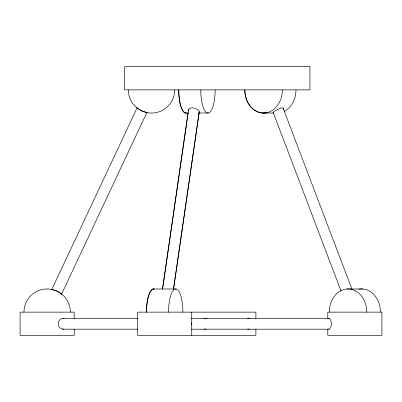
<?xml version="1.0" encoding="UTF-8"?>
<svg xmlns="http://www.w3.org/2000/svg" width="402" height="402" viewBox="0 0 402 402"><rect width="100%" height="100%" fill="white"/><g stroke="black" fill="none" stroke-linecap="round" stroke-linejoin="round"><path stroke-width="0.6" d="M162.508 289.169L188.061 113.057M162.544 289.033L188.638 109.198M173.518 289.083L199.251 111.731M173.553 288.943L199.106 112.831M51.597 289.907L137.258 107.48M61.416 294.52L147.077 112.093M74.134 318.474L74.214 312.138L20.1 312.138L20.1 335.333L74.214 335.333L74.214 329.127M283.199 109.444L283.229 108.198A5.437 1.879 -30.4 0 0 280.877 108.083L275.878 110.384L273.325 111.987L273.139 112.454A5.442 0.794 -11.7 0 0 273.596 112.565M198.945 112.093L199.342 111.213L198.322 109.952L194.799 108.198A5.437 3.04 12.7 0 0 190.729 108.083L188.915 109.063L188.493 109.721L188.784 111.027M328.741 318.474L329.158 318.289C332.188 320.655 332.188 326.816 329.158 329.188L328.741 329.002M64.059 329.022C62.008 329.615 59.918 328.243 58.978 326.464A5.407 4.779 -90 0 1 58.978 321.012C59.933 319.183 62.094 317.831 64.174 318.474M206.03 329.132L205.377 329.188A5.462 5.09 -90 0 1 204.105 329.037M185.453 113.007L188.518 113.007M198.608 113.007L208.412 113.007M262.416 113.007L273.566 113.007M153.202 288.993L176.161 288.993M346.856 288.993L362.845 288.993M62.923 318.289L137.956 318.289M191.277 318.289L329.188 318.289M62.797 329.188L137.987 329.188M191.277 329.188L329.233 329.188M146.941 112.585L141.65 110.846L136.966 107.897M51.732 289.415L57.024 291.154L61.707 294.103M283.088 107.977L351.956 289.264M273.079 112.148L341.052 291.088M327.786 318.409L327.786 312.138L381.9 312.138L381.9 335.333L327.786 335.333L327.786 329.067M255.898 318.409L255.898 312.138L137.625 312.138L137.625 335.333L255.898 335.333L255.898 329.067M191.739 312.138L191.739 335.333M215.13 89.862A23.195 7.166 -90 0 1 207.965 113.052A23.195 7.166 -90 0 1 200.794 89.862M266.526 112.771A23.195 18.763 90 0 1 244.828 89.862A23.195 18.763 -90 0 0 263.591 113.052A23.195 18.763 -90 0 0 282.355 89.862M295.988 89.862A23.195 18.763 -90 0 1 284.134 111.424M174.719 89.862A23.195 23.195 0 0 1 151.524 113.052A23.195 23.195 0 0 1 128.328 89.862M168.544 312.138A23.195 7.166 -90 0 1 175.709 288.948A23.195 7.166 -90 0 1 182.88 312.138M329.268 312.138A23.195 18.763 -90 0 1 348.031 288.948A23.195 18.763 -90 0 1 366.795 312.138M358.73 289.229A23.195 18.763 -90 0 1 380.433 312.138M23.954 312.138A23.195 23.195 0 0 1 47.15 288.948A23.195 23.195 0 0 1 70.345 312.138M191.558 322.791A5.407 0.925 -90 0 1 191.558 324.685M249.557 318.64A5.462 2.894 -90 0 0 248.853 318.319L248.451 318.289A5.462 3.447 -90 0 0 247.597 318.459M249.29 329.027A5.462 2.894 -90 0 1 248.933 329.163L248.552 329.188A5.462 3.447 -90 0 1 247.692 329.037M203.965 318.459A5.462 5.09 -90 0 1 205.226 318.268L205.879 318.319A5.462 5.301 -90 0 1 206.533 318.439M309.932 66.667L124.555 66.667L124.555 89.862L309.932 89.862L309.932 66.667M178.739 89.862A23.195 7.166 -90 0 0 186.352 113.007A23.195 7.166 90 0 1 178.739 89.862M154.102 288.993A23.195 7.166 -90 0 0 146.484 312.138A23.195 7.166 90 0 1 154.102 288.993"/></g></svg>
